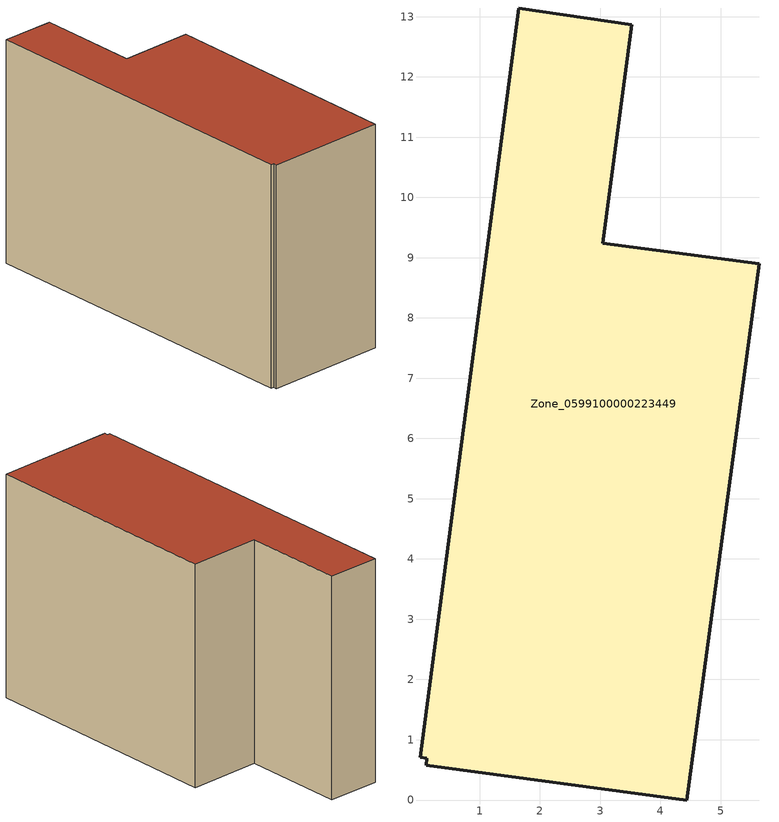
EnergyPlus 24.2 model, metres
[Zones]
Zone_0599100000223449
 floor ground (C_G): 0.02,0.71 1.65,13.14 3.52,12.86 3.04,9.24 5.64,8.9 4.44,0 0.11,0.58 0.13,0.69 z0
 wall outside (C_F): 4.44,0 5.64,8.9 3.04,9.24 3.52,12.86 1.65,13.14 0.02,0.71 0.13,0.69 0.11,0.58 4.44,0 z0:8.06
 roof outside (C_R): 0.13,0.69 0.11,0.58 4.44,0 5.64,8.9 3.04,9.24 3.52,12.86 1.65,13.14 0.02,0.71 z8.06
[BUILDING]
Pand.0599100000223449: North Axis=0; Terrain=City; Loads Convergence Tolerance Value=0.04; Temperature Convergence Tolerance Value=0.4; Solar Distribution=FullExterior; Maximum Number of Warmup Days=25; Minimum Number of Warmup Days=1
[Site:Location]
Rotterdam.The.Hague.AP_ZH_NLD Design_Conditions: Latitude=51.96; Longitude=4.45; Time Zone=1; Elevation=-4.5
[SITE:GROUNDTEMPERATURE:BUILDINGSURFACE]
18, 18, 18, 18, 18, 18, 18, 18, 18, 18, 18, 18
[MATERIAL] Thermal Absorptance=0.9; Solar Absorptance=0.7; Visible Absorptance=0.7
Name | Roughness | Thickness | Conductivity | Density | Specific Heat
G.TI.1946 | MediumSmooth | 0.15 | 1 | 540 | 1210
F.TI.1946 | Rough | 0.3 | 0.857143 | 1920 | 840
R.TI.1946 | MediumRough | 0.2 | 0.1 | 1500 | 1000
[CONSTRUCTION]
C_G: G.TI.1946
C_F: F.TI.1946
C_R: R.TI.1946
[ZONE]
Zone_0599100000223449: Type=1; Multiplier=1; Ceiling Height=Autocalculate; Volume=Autocalculate; Floor Area=autocalculate; Part of Total Floor Area=Yes
[ZONEINFILTRATION:DESIGNFLOWRATE]
Infil_Zone_0599100000223449: Zone or ZoneList or Space or SpaceList=Zone_0599100000223449; Schedule=AlwaysOn; Design Flow Rate Calculation Method=Flow/Area; Flow Rate per Floor Area=0.003; Constant Term Coefficient=1; Temperature Term Coefficient=0; Velocity Term Coefficient=0; Velocity Squared Term Coefficient=0
[HVACTEMPLATE:ZONE:IDEALLOADSAIRSYSTEM]
Zone_0599100000223449: Maximum Heating Supply Air Temperature=50; Minimum Cooling Supply Air Temperature=13; Maximum Heating Supply Air Humidity Ratio=0.0156; Minimum Cooling Supply Air Humidity Ratio=0.0077; Heating Limit=NoLimit; Cooling Limit=NoLimit; Dehumidification Control Type=ConstantSensibleHeatRatio; Cooling Sensible Heat Ratio=0.7; Dehumidification Setpoint=60; Humidification Control Type=None; Humidification Setpoint=30; Outdoor Air Method=None; Outdoor Air Flow Rate per Person=0.00944; Outdoor Air Flow Rate per Zone Floor Area=0; Outdoor Air Flow Rate per Zone=0; Demand Controlled Ventilation Type=None; Outdoor Air Economizer Type=NoEconomizer; Heat Recovery Type=None; Sensible Heat Recovery Effectiveness=0.7; Latent Heat Recovery Effectiveness=0.65
[ZONECONTROL:THERMOSTAT]
ThermostatControl_Zone_0599100000223449: Zone or ZoneList=Zone_0599100000223449; Control Type Schedule=DualSetpointControlType; Control 1=Thermostat_Zone_0599100000223449; Temperature Difference Between Cutout And Setpoint=0
[THERMOSTATSETPOINT:DUALSETPOINT]
Thermostat_Zone_0599100000223449: Heating Setpoint Temperature Schedule=HeatingSetpoint_Zone_0599100000223449; Cooling Setpoint Temperature Schedule=CoolingSetpoint_Zone_0599100000223449
[SCHEDULE:COMPACT]
HeatingSetpoint_Zone_0599100000223449: Through: 12/31, For: AllDays, Until: 24:00, 21
CoolingSetpoint_Zone_0599100000223449: Through: 12/31, For: AllDays, Until: 24:00, 24
DualSetpointControlType: Through: 12/31, For: AllDays, Until: 24:00, 4
AlwaysOn: Through: 12/31, For: AllDays, Until: 24:00, 1
